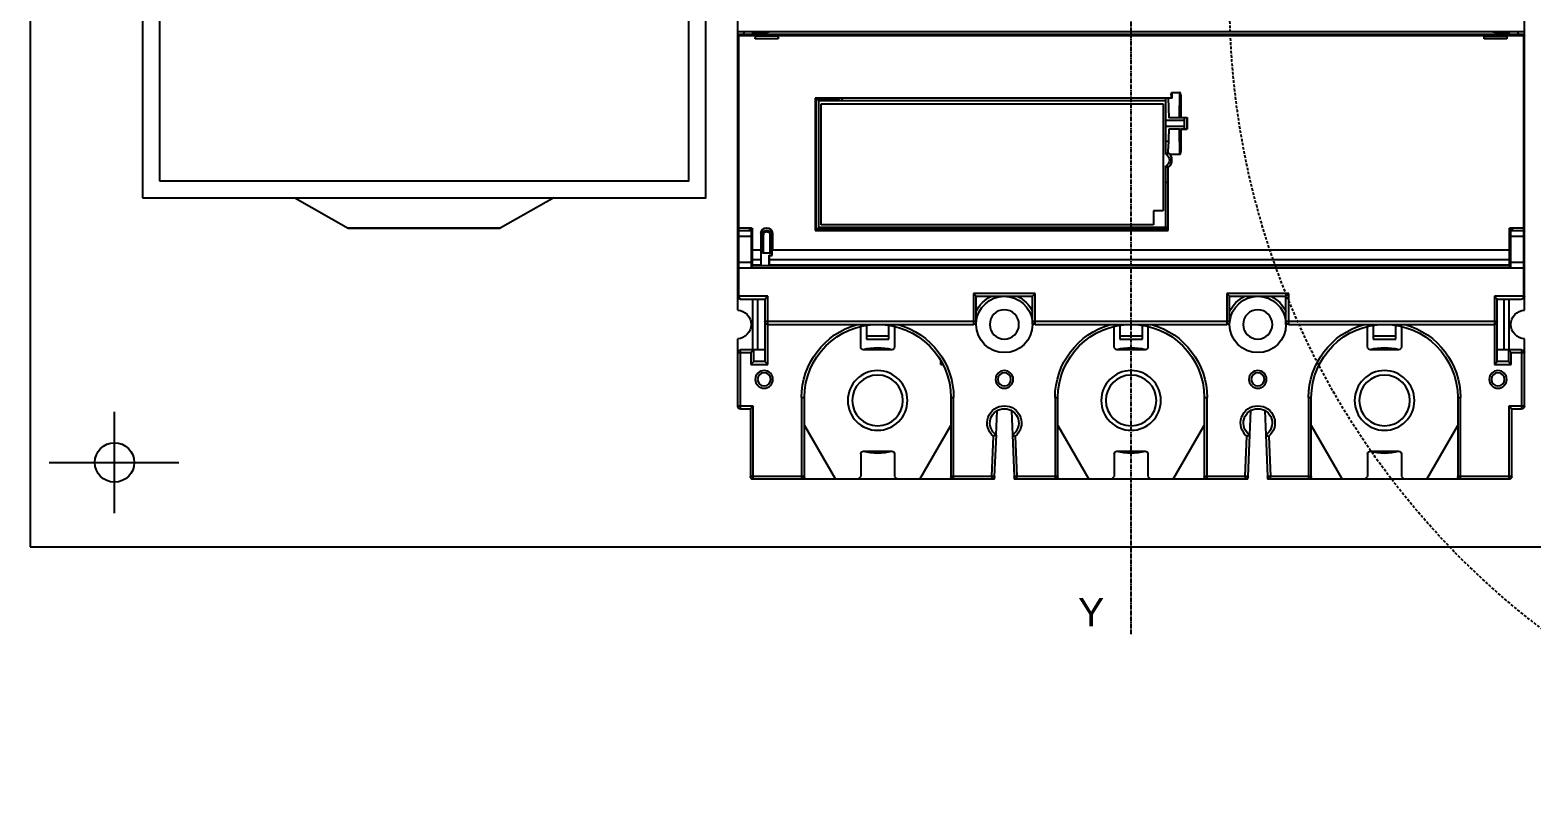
# Model space of a CAD drawing. Extents: x 0 to 702, y 0 to 413.
# Drawn here: x 39.3 to 305.9, y 46.6 to 181.4 of the extents above; entities that cross this region are included whole.
import ezdxf

# ---------------------------------------------------------------- set-up
doc = ezdxf.new("R2010")
doc.units = 0
doc.linetypes.add('AXES2', pattern=[1.125, 0.75, -0.125, 0.125, -0.125])
doc.linetypes.add('HIDDENX2', pattern=[0.75, 0.5, -0.25])
doc.layers.add('AXE', color=80, linetype='AXES2')

# ---------------------------------------------------------------- blocks, each defined once
blk = doc.blocks.new('sfgsf')
for p, q in [((-3589.9, -983.97), (-3589.9, -789.06)), ((-3450.2, -983.97), (-3450.2, -789.06)), ((-3589.9, -934.52), (-3450.2, -934.52)), ((-3589.9, -935.02), (-3457.36, -935.02)), ((-3586.78, -935.22), (-3589.9, -935.22)), ((-3589.7, -935.02), (-3589.7, -981.52)), ((-3588.9, -935.02), (-3588.72, -934.52)), ((-3587.2, -935.02), (-3587.2, -934.52)), ((-3585.3, -934.67), (-3587.2, -934.67)), ((-3586.78, -935.22), (-3586.78, -935.77)), ((-3586.76, -935.32), (-3586.78, -935.77)), ((-3586.78, -935.77), (-3582.73, -935.77)), ((-3582.75, -935.32), (-3586.76, -935.32)), ((-3586.75, -935.32), (-3586.75, -935.02)), ((-3586.2, -934.52), (-3586.2, -935.02)), ((-3585.3, -934.67), (-3585.3, -934.52)), ((-3582.75, -935.32), (-3582.75, -935.02)), ((-3582.73, -935.77), (-3582.75, -935.32)), ((-3582.73, -935.22), (-3582.73, -935.77)), ((-3457.38, -935.22), (-3582.73, -935.22)), ((-3457.38, -935.77), (-3457.38, -935.22)), ((-3457.36, -935.32), (-3457.38, -935.77)), ((-3457.38, -935.77), (-3453.33, -935.77)), ((-3457.36, -935.32), (-3453.35, -935.32)), ((-3457.35, -935.02), (-3450.2, -935.02)), ((-3457.35, -935.02), (-3457.35, -935.32)), ((-3454.8, -934.52), (-3454.8, -934.67)), ((-3452.9, -934.67), (-3454.8, -934.67)), ((-3453.9, -935.02), (-3453.9, -934.52)), ((-3453.35, -935.02), (-3453.35, -935.32)), ((-3453.33, -935.77), (-3453.35, -935.32)), ((-3450.2, -935.22), (-3453.33, -935.22)), ((-3453.33, -935.22), (-3453.33, -935.77)), ((-3452.9, -935.02), (-3452.9, -934.52)), ((-3451.38, -934.52), (-3451.2, -935.02)), ((-3450.4, -981.52), (-3450.4, -935.02)), ((-3528.89, -945.81), (-3528.86, -949.82)), ((-3528.89, -949.78), (-3528.89, -945.81)), ((-3527.35, -945.32), (-3528.69, -945.32)), ((-3528.66, -949.82), (-3528.69, -945.32)), ((-3527.35, -946.32), (-3527.35, -945.32)), ((-3527.35, -946.32), (-3463.95, -946.32)), ((-3527.15, -945.82), (-3527.15, -946.32)), ((-3526.65, -946.32), (-3526.73, -949.82)), ((-3526.25, -956.32), (-3526.25, -946.32)), ((-3468.95, -946.32), (-3468.53, -946.82)), ((-3467.88, -946.82), (-3468.3, -946.32)), ((-3468.05, -946.62), (-3464.05, -946.62)), ((-3464.05, -946.62), (-3464.05, -969.52)), ((-3463.95, -946.32), (-3463.95, -969.82)), ((-3526.25, -946.82), (-3464.55, -946.82)), ((-3465.05, -947.32), (-3525.75, -947.32)), ((-3525.75, -947.32), (-3525.75, -966.32)), ((-3465.05, -968.82), (-3465.05, -947.32)), ((-3464.55, -946.82), (-3464.55, -969.32)), ((-3528.89, -949.78), (-3529.99, -949.78)), ((-3529.99, -949.78), (-3529.95, -949.82)), ((-3529.99, -949.78), (-3529.99, -951.85)), ((-3529.99, -951.85), (-3529.95, -951.82)), ((-3529.99, -951.85), (-3528.89, -951.85)), ((-3529.95, -949.82), (-3526.73, -949.82)), ((-3529.95, -949.82), (-3529.95, -951.82)), ((-3528.86, -951.82), (-3529.95, -951.82)), ((-3529.55, -951.82), (-3529.55, -949.82)), ((-3529.55, -950.32), (-3526.25, -950.32)), ((-3526.25, -951.32), (-3529.55, -951.32)), ((-3528.89, -949.78), (-3528.86, -949.82)), ((-3528.86, -951.82), (-3528.89, -955.82)), ((-3528.89, -951.85), (-3528.86, -951.82)), ((-3528.89, -955.82), (-3528.89, -951.85)), ((-3528.69, -956.32), (-3528.66, -951.82)), ((-3528.66, -951.82), (-3526.73, -951.82)), ((-3526.73, -951.82), (-3526.65, -955.32)), ((-3526.68, -954.02), (-3526.25, -954.02)), ((-3528.69, -956.32), (-3526.93, -956.32)), ((-3527.15, -956.92), (-3527.2, -956.92)), ((-3527.15, -957.72), (-3527.15, -956.92)), ((-3526.65, -956.02), (-3526.65, -955.32)), ((-3527.19, -957.72), (-3527.15, -957.72)), ((-3526.65, -969.82), (-3526.65, -958.61)), ((-3526.25, -969.32), (-3526.25, -958.32)), ((-3526.25, -961.27), (-3526.65, -961.27)), ((-3525.75, -966.32), (-3524.05, -966.32)), ((-3524.05, -966.32), (-3524.05, -968.82)), ((-3589.9, -969.42), (-3587.25, -969.42)), ((-3587.5, -969.82), (-3589.7, -969.82)), ((-3587.8, -969.82), (-3587.8, -969.42)), ((-3587.6, -969.42), (-3587.6, -969.82)), ((-3587.5, -976.52), (-3587.5, -969.82)), ((-3587.3, -976.32), (-3587.3, -969.42)), ((-3587.25, -975.97), (-3587.25, -969.42)), ((-3526.65, -969.32), (-3464.55, -969.32)), ((-3526.65, -969.52), (-3464.05, -969.52)), ((-3463.95, -969.82), (-3526.65, -969.82)), ((-3524.05, -968.82), (-3465.05, -968.82)), ((-3466.55, -969.32), (-3466.55, -969.52)), ((-3456.3, -970.37), (-3456.36, -970.37)), ((-3456.36, -970.37), (-3456.36, -973.27)), ((-3456.3, -974.22), (-3456.3, -970.37)), ((-3455.9, -970.57), (-3456.1, -970.57)), ((-3456.1, -973.87), (-3456.1, -970.57)), ((-3455.9, -970.57), (-3455.9, -973.87)), ((-3454.6, -970.57), (-3454.8, -970.57)), ((-3454.8, -973.87), (-3454.8, -970.57)), ((-3454.6, -970.57), (-3454.6, -973.87)), ((-3454.35, -970.37), (-3454.4, -970.37)), ((-3454.4, -975.94), (-3454.4, -970.37)), ((-3454.35, -970.37), (-3454.35, -973.27)), ((-3452.85, -975.97), (-3452.85, -969.62)), ((-3452.8, -976.32), (-3452.8, -969.5)), ((-3452.65, -969.42), (-3450.2, -969.42)), ((-3450.4, -969.82), (-3452.6, -969.82)), ((-3452.6, -969.82), (-3452.6, -976.52)), ((-3452.5, -969.82), (-3452.5, -969.42)), ((-3452.3, -969.42), (-3452.3, -969.82)), ((-3587.3, -970.82), (-3589.9, -970.82)), ((-3456.36, -973.27), (-3587.25, -973.27)), ((-3456.34, -974.26), (-3456.34, -973.27)), ((-3454.36, -975.04), (-3454.36, -973.27)), ((-3452.85, -973.27), (-3454.35, -973.27)), ((-3450.2, -970.82), (-3452.8, -970.82)), ((-3589.9, -975.52), (-3587.3, -975.52)), ((-3587.25, -975.04), (-3455.84, -975.04)), ((-3587.25, -975.97), (-3455.81, -975.97)), ((-3456.34, -974.26), (-3456.3, -974.22)), ((-3455.84, -974.26), (-3456.34, -974.26)), ((-3455.8, -974.22), (-3456.3, -974.22)), ((-3456.1, -973.87), (-3454.6, -973.87)), ((-3455.84, -974.26), (-3455.8, -974.22)), ((-3455.84, -975.04), (-3455.84, -974.26)), ((-3455.8, -975.94), (-3455.81, -975.97)), ((-3455.8, -975.94), (-3455.8, -974.22)), ((-3454.4, -975.94), (-3454.39, -975.97)), ((-3454.39, -975.97), (-3452.85, -975.97)), ((-3454.36, -975.04), (-3452.85, -975.04)), ((-3452.8, -974.32), (-3452.85, -974.32)), ((-3452.8, -975.82), (-3452.85, -975.82)), ((-3452.8, -975.52), (-3450.2, -975.52)), ((-3589.7, -976.52), (-3450.4, -976.52)), ((-3452.8, -976.04), (-3587.3, -976.04)), ((-3548.05, -981.02), (-3537.05, -981.02)), ((-3548.05, -986.52), (-3548.05, -981.02)), ((-3537.05, -981.02), (-3537.05, -986.52)), ((-3503.05, -981.02), (-3492.05, -981.02)), ((-3503.05, -986.52), (-3503.05, -981.02)), ((-3492.05, -981.02), (-3492.05, -986.52)), ((-3589.9, -981.52), (-3584.55, -981.52)), ((-3585.05, -982.02), (-3589.4, -982.02)), ((-3587.2, -991.02), (-3587.2, -982.02)), ((-3586.3, -991.02), (-3586.3, -982.02)), ((-3585.05, -993.12), (-3585.05, -982.02)), ((-3584.55, -981.52), (-3584.55, -993.62)), ((-3537.55, -981.52), (-3547.55, -981.52)), ((-3547.55, -986.52), (-3547.55, -981.52)), ((-3537.55, -986.52), (-3537.55, -981.52)), ((-3492.55, -981.52), (-3502.55, -981.52)), ((-3502.55, -986.52), (-3502.55, -981.52)), ((-3492.55, -986.52), (-3492.55, -981.52)), ((-3455.55, -981.52), (-3450.2, -981.52)), ((-3455.55, -993.62), (-3455.55, -981.52)), ((-3450.7, -982.02), (-3455.05, -982.02)), ((-3455.05, -982.02), (-3455.05, -993.12)), ((-3453.8, -991.02), (-3453.8, -982.02)), ((-3452.9, -991.02), (-3452.9, -982.02)), ((-3585.05, -986.02), (-3547.55, -986.02)), ((-3548.05, -986.52), (-3584.55, -986.52)), ((-3537.55, -986.02), (-3502.55, -986.02)), ((-3503.05, -986.52), (-3537.05, -986.52)), ((-3492.55, -986.02), (-3455.05, -986.02)), ((-3455.55, -986.52), (-3492.05, -986.52)), ((-3589.9, -1001.02), (-3589.9, -989.06)), ((-3568.05, -986.91), (-3568.05, -990.52)), ((-3567.05, -989.12), (-3567.05, -986.72)), ((-3567.05, -988.62), (-3563.05, -988.62)), ((-3563.05, -989.12), (-3567.05, -989.12)), ((-3563.05, -986.72), (-3563.05, -989.12)), ((-3562.05, -990.52), (-3562.05, -986.91)), ((-3523.05, -986.91), (-3523.05, -990.52)), ((-3522.05, -989.12), (-3522.05, -986.72)), ((-3522.05, -988.62), (-3518.05, -988.62)), ((-3518.05, -989.12), (-3522.05, -989.12)), ((-3518.05, -986.72), (-3518.05, -989.12)), ((-3517.05, -990.52), (-3517.05, -986.91)), ((-3478.05, -986.91), (-3478.05, -990.52)), ((-3477.05, -989.12), (-3477.05, -986.72)), ((-3477.05, -988.62), (-3473.05, -988.62)), ((-3473.05, -989.12), (-3477.05, -989.12)), ((-3473.05, -986.71), (-3473.05, -989.12)), ((-3472.05, -990.52), (-3472.05, -986.91)), ((-3450.2, -1001.02), (-3450.2, -989.06)), ((-3587.55, -991.52), (-3589.9, -991.52)), ((-3589.4, -991.02), (-3585.05, -991.02)), ((-3589.4, -991.02), (-3589.4, -1001.52)), ((-3587.55, -993.62), (-3587.55, -991.52)), ((-3587.05, -991.02), (-3587.05, -993.12)), ((-3567.55, -991.02), (-3562.55, -991.02)), ((-3522.55, -991.02), (-3517.55, -991.02)), ((-3477.55, -991.02), (-3472.55, -991.02)), ((-3455.05, -991.02), (-3450.7, -991.02)), ((-3453.05, -993.12), (-3453.05, -991.02)), ((-3450.2, -991.52), (-3452.55, -991.52)), ((-3452.55, -991.52), (-3452.55, -993.62)), ((-3450.7, -1001.52), (-3450.7, -991.02)), ((-3584.55, -993.62), (-3587.55, -993.62)), ((-3587.05, -993.12), (-3585.05, -993.12)), ((-3486.3, -993.62), (-3486.57, -993.62)), ((-3486.3, -993.62), (-3486.3, -993.12)), ((-3452.55, -993.62), (-3455.55, -993.62)), ((-3455.05, -993.12), (-3453.05, -993.12)), ((-3578.05, -999.52), (-3578.55, -999.52)), ((-3578.55, -1014.02), (-3578.55, -999.52)), ((-3578.05, -999.52), (-3578.05, -1013.52)), ((-3551.55, -999.52), (-3552.05, -999.52)), ((-3552.05, -1013.52), (-3552.05, -999.52)), ((-3551.55, -999.52), (-3551.55, -1014.02)), ((-3533.05, -999.52), (-3533.55, -999.52)), ((-3533.55, -1014.02), (-3533.55, -999.52)), ((-3533.05, -999.52), (-3533.05, -1013.52)), ((-3506.55, -999.52), (-3507.05, -999.52)), ((-3507.05, -1013.52), (-3507.05, -999.52)), ((-3506.55, -999.52), (-3506.55, -1014.02)), ((-3488.05, -999.52), (-3488.55, -999.52)), ((-3488.55, -1014.02), (-3488.55, -999.52)), ((-3488.05, -999.52), (-3488.05, -1013.52)), ((-3461.55, -999.52), (-3462.05, -999.52)), ((-3462.05, -1013.52), (-3462.05, -999.52)), ((-3461.55, -999.52), (-3461.55, -1014.02)), ((-3589.9, -1001.02), (-3587.15, -1001.02)), ((-3587.65, -1001.52), (-3589.4, -1001.52)), ((-3587.65, -1013.52), (-3587.65, -1001.52)), ((-3587.15, -1001.02), (-3587.15, -1014.02)), ((-3543.82, -1001.83), (-3543.99, -1006.13)), ((-3542.11, -1001.52), (-3543.01, -1001.52)), ((-3541.12, -1006.13), (-3541.29, -1001.83)), ((-3498.82, -1001.83), (-3498.99, -1006.13)), ((-3497.11, -1001.52), (-3498.01, -1001.52)), ((-3496.12, -1006.13), (-3496.29, -1001.83)), ((-3452.95, -1001.02), (-3450.2, -1001.02)), ((-3452.95, -1014.02), (-3452.95, -1001.02)), ((-3450.7, -1001.52), (-3452.45, -1001.52)), ((-3452.45, -1001.52), (-3452.45, -1013.52)), ((-3572.55, -1014.02), (-3578.05, -1004.49)), ((-3552.05, -1004.49), (-3557.55, -1014.02)), ((-3527.55, -1014.02), (-3533.05, -1004.49)), ((-3507.05, -1004.49), (-3512.55, -1014.02)), ((-3482.55, -1014.02), (-3488.05, -1004.49)), ((-3462.05, -1004.49), (-3467.55, -1014.02)), ((-3544.49, -1006.38), (-3544.78, -1013.52)), ((-3543.98, -1006.13), (-3544.28, -1013.54)), ((-3540.82, -1013.54), (-3541.13, -1006.13)), ((-3540.32, -1013.52), (-3540.62, -1006.38)), ((-3499.49, -1006.38), (-3499.78, -1013.52)), ((-3498.98, -1006.13), (-3499.28, -1013.54)), ((-3495.82, -1013.54), (-3496.13, -1006.13)), ((-3495.32, -1013.52), (-3495.62, -1006.38)), ((-3568.05, -1009.52), (-3568.05, -1013.52)), ((-3562.55, -1009.02), (-3567.55, -1009.02)), ((-3562.05, -1009.52), (-3562.05, -1013.52)), ((-3523.05, -1009.52), (-3523.05, -1013.52)), ((-3517.55, -1009.02), (-3522.55, -1009.02)), ((-3517.05, -1009.52), (-3517.05, -1013.52)), ((-3478.05, -1009.52), (-3478.05, -1013.52)), ((-3472.55, -1009.02), (-3477.55, -1009.02)), ((-3472.05, -1009.52), (-3472.05, -1013.52)), ((-3587.65, -1013.52), (-3578.05, -1013.52)), ((-3587.15, -1014.02), (-3544.3, -1014.02)), ((-3568.05, -1013.52), (-3568.55, -1014.02)), ((-3561.55, -1014.02), (-3562.05, -1013.52)), ((-3552.05, -1013.52), (-3544.78, -1013.52)), ((-3544.78, -1013.52), (-3544.28, -1013.54)), ((-3544.78, -1014.02), (-3544.78, -1013.52)), ((-3544.28, -1013.54), (-3544.3, -1014.02)), ((-3540.82, -1013.54), (-3540.32, -1013.52)), ((-3540.8, -1014.02), (-3540.82, -1013.54)), ((-3540.8, -1014.02), (-3499.3, -1014.02)), ((-3540.32, -1013.52), (-3533.05, -1013.52)), ((-3540.32, -1013.52), (-3540.32, -1014.02)), ((-3523.05, -1013.52), (-3523.55, -1014.02)), ((-3516.55, -1014.02), (-3517.05, -1013.52)), ((-3507.05, -1013.52), (-3499.78, -1013.52)), ((-3499.78, -1013.52), (-3499.28, -1013.54)), ((-3499.78, -1014.02), (-3499.78, -1013.52)), ((-3499.28, -1013.54), (-3499.3, -1014.02)), ((-3495.82, -1013.54), (-3495.32, -1013.52)), ((-3495.8, -1014.02), (-3495.82, -1013.54)), ((-3495.8, -1014.02), (-3452.95, -1014.02)), ((-3495.32, -1013.52), (-3488.05, -1013.52)), ((-3495.32, -1013.52), (-3495.32, -1014.02)), ((-3478.05, -1013.52), (-3478.55, -1014.02)), ((-3471.55, -1014.02), (-3472.05, -1013.52)), ((-3462.05, -1013.52), (-3452.45, -1013.52))]:
    blk.add_line(p, q)
for centre, radius in [((-3542.55, -986.52), 2.6), ((-3497.55, -986.52), 2.6), ((-3585.2, -996.27), 1.57), ((-3542.55, -996.27), 1.57), ((-3497.55, -996.27), 1.57), ((-3454.9, -996.27), 1.57), ((-3585.2, -996.27), 1.17), ((-3565.05, -1000.02), 5.3), ((-3565.05, -1000.02), 4.5), ((-3542.55, -996.27), 1.17), ((-3520.05, -1000.02), 5.3), ((-3520.05, -1000.02), 4.5), ((-3497.55, -996.27), 1.17), ((-3475.05, -1000.02), 5.3), ((-3475.05, -1000.02), 4.5), ((-3454.9, -996.27), 1.17)]:
    blk.add_circle(centre, radius)
for centre, radius, start, end in [((-3589.7, -935.22), 0.2, 90, 180), ((-3585.3, -927.77), 6.9, 270, 280.543), ((-3454.8, -927.77), 6.9, 259.4576, 270), ((-3450.4, -935.22), 0.2, 0, 90), ((-3525.55, -957.32), 1.7, 130.3202, 229.6798), ((-3525.72, -957.32), 1.13, 118.0725, 241.9275), ((-3529.05, -957.32), 2.8, 18.8392, 30.7196), ((-3529.05, -957.32), 2.75, 18.8996, 28.3926), ((-3529.05, -957.32), 2.8, 329.2799, 341.1608), ((-3529.05, -957.32), 2.75, 331.6074, 341.7246), ((-3589.7, -970.02), 0.2, 90, 179.9999), ((-3587.5, -970.02), 0.2, 0, 90), ((-3455.35, -970.37), 1.01, 0, 180), ((-3455.35, -970.37), 0.95, 0, 180), ((-3455.35, -970.57), 0.75, 0, 180), ((-3455.35, -970.57), 0.55, 359.9924, 180.0077), ((-3452.65, -969.62), 0.2, 90, 180), ((-3452.6, -970.02), 0.2, 90, 179.9999), ((-3450.4, -970.02), 0.2, 0, 90), ((-3589.7, -976.32), 0.2, 180, 270), ((-3587.5, -976.32), 0.2, 270, 359.9999), ((-3452.6, -976.32), 0.2, 180, 270), ((-3450.4, -976.32), 0.2, 270, 359.9999), ((-3589.4, -981.52), 0.5, 180, 270), ((-3590.05, -986.52), 2.55, 273.3723, 86.6277), ((-3542.55, -986.52), 5.5, 114.6196, 155.38), ((-3542.55, -986.52), 5, 5.2701, 174.3032), ((-3542.55, -986.52), 5.5, 24.62, 65.381), ((-3497.55, -986.52), 5.5, 114.6196, 155.38), ((-3497.55, -986.52), 5, 5.2701, 174.3032), ((-3497.55, -986.52), 5.5, 24.62, 65.381), ((-3450.05, -986.52), 2.55, 93.3723, 266.6277), ((-3450.7, -981.52), 0.5, 270, 0), ((-3584.55, -986.02), 0.5, 180, 270), ((-3565.05, -999.52), 13.5, 105.6411, 180), ((-3565.05, -999.52), 13, 0, 180), ((-3565.05, -999.52), 13.5, 0, 74.359), ((-3548.05, -986.02), 0.5, 270, 0), ((-3542.55, -986.52), 5, 180, 0), ((-3537.05, -986.02), 0.5, 180, 270), ((-3520.05, -999.52), 13.5, 105.6411, 180), ((-3520.05, -999.52), 13, 0, 180), ((-3520.05, -999.52), 13.5, 0, 74.359), ((-3503.05, -986.02), 0.5, 270, 0), ((-3497.55, -986.52), 5, 180, 0), ((-3492.05, -986.02), 0.5, 180, 270), ((-3475.05, -999.52), 13.5, 105.642, 180), ((-3475.05, -999.52), 13, 0, 180), ((-3475.05, -999.52), 13.5, 0, 74.359), ((-3455.55, -986.02), 0.5, 270, 0), ((-3589.4, -991.52), 0.5, 90, 180), ((-3567.55, -990.52), 0.5, 180, 270), ((-3565.05, -1000.02), 9.4, 74.4753, 105.5228), ((-3562.55, -990.52), 0.5, 270, 0), ((-3522.55, -990.52), 0.5, 180, 270), ((-3520.05, -1000.02), 9.4, 74.4753, 105.5228), ((-3517.55, -990.52), 0.5, 270, 0), ((-3477.55, -990.52), 0.5, 180, 270), ((-3475.05, -1000.02), 9.4, 74.4753, 105.5228), ((-3472.55, -990.52), 0.5, 270, 0), ((-3450.7, -991.52), 0.5, 0, 90), ((-3589.4, -1001.02), 0.5, 180, 270), ((-3542.55, -1004.02), 3.05, 309.3874, 230.6124), ((-3542.55, -1004.02), 2.55, 303.9745, 236.0255), ((-3497.55, -1004.02), 3.05, 309.3874, 230.6124), ((-3497.55, -1004.02), 2.55, 303.9745, 236.0255), ((-3450.7, -1001.02), 0.5, 270, 0), ((-3567.55, -1009.52), 0.5, 90, 180), ((-3565.05, -1000.02), 9.4, 254.4753, 285.5228), ((-3562.55, -1009.52), 0.5, 0, 90), ((-3522.55, -1009.52), 0.5, 90, 180), ((-3520.05, -1000.02), 9.4, 254.4753, 285.5228), ((-3517.55, -1009.52), 0.5, 0, 90), ((-3477.55, -1009.52), 0.5, 90, 180), ((-3475.05, -1000.02), 9.4, 254.4753, 285.5228), ((-3472.55, -1009.52), 0.5, 0, 90), ((-3587.15, -1013.52), 0.5, 180, 270), ((-3578.55, -1013.52), 0.5, 270, 0), ((-3551.55, -1013.52), 0.5, 180, 270), ((-3544.78, -1013.52), 0.5, 270, 357.6399), ((-3540.32, -1013.52), 0.5, 182.3601, 270), ((-3533.55, -1013.52), 0.5, 270, 0), ((-3506.55, -1013.52), 0.5, 180, 270), ((-3499.78, -1013.52), 0.5, 270, 357.6399), ((-3495.32, -1013.52), 0.5, 182.3601, 270), ((-3488.55, -1013.52), 0.5, 270, 0), ((-3461.55, -1013.52), 0.5, 180, 270), ((-3452.95, -1013.52), 0.5, 270, 0)]:
    blk.add_arc(centre, radius, start, end)
for points, knots in [([(-3587.06, -934.52), (-3587.09, -934.55), (-3587.13, -934.6), (-3587.2, -934.65), (-3587.2, -934.67)], [0, 0, 0, 0, 0.1386133, 0.2052412, 0.2052412, 0.2052412, 0.2052412]), ([(-3586.78, -935.22), (-3586.78, -935.19), (-3586.78, -935.12), (-3586.76, -935.07), (-3586.78, -935.02), (-3586.77, -935.02)], [0, 0, 0, 0, 0.1003263, 0.1730067, 0.2000689, 0.2000689, 0.2000689, 0.2000689]), ([(-3582.73, -935.02), (-3582.72, -935.02), (-3582.74, -935.07), (-3582.72, -935.12), (-3582.73, -935.19), (-3582.73, -935.22)], [0, 0, 0, 0, 0.0270421, 0.0997079, 0.2000689, 0.2000689, 0.2000689, 0.2000689]), ([(-3457.38, -935.22), (-3457.38, -935.19), (-3457.38, -935.12), (-3457.36, -935.07), (-3457.38, -935.02), (-3457.37, -935.02)], [0, 0, 0, 0, 0.1003263, 0.1730067, 0.2000689, 0.2000689, 0.2000689, 0.2000689]), ([(-3453.33, -935.02), (-3453.32, -935.02), (-3453.34, -935.07), (-3453.32, -935.12), (-3453.33, -935.19), (-3453.33, -935.22)], [0, 0, 0, 0, 0.0270421, 0.0997079, 0.2000689, 0.2000689, 0.2000689, 0.2000689]), ([(-3452.9, -934.67), (-3452.9, -934.65), (-3452.97, -934.6), (-3453.01, -934.55), (-3453.04, -934.52)], [0, 0, 0, 0, 0.0656525, 0.2041287, 0.2041287, 0.2041287, 0.2041287]), ([(-3528.89, -945.81), (-3528.89, -945.78), (-3528.88, -945.71), (-3528.87, -945.61), (-3528.85, -945.53), (-3528.83, -945.45), (-3528.79, -945.39), (-3528.76, -945.33), (-3528.71, -945.32), (-3528.69, -945.32)], [0, 0, 0, 0, 0.1107687, 0.2076666, 0.2922482, 0.3663543, 0.4386913, 0.5067602, 0.5691088, 0.5691088, 0.5691088, 0.5691088]), ([(-3527.15, -945.82), (-3527.15, -945.8), (-3527.15, -945.75), (-3527.16, -945.68), (-3527.17, -945.61), (-3527.18, -945.56), (-3527.2, -945.51), (-3527.21, -945.46), (-3527.23, -945.42), (-3527.25, -945.38), (-3527.28, -945.36), (-3527.3, -945.34), (-3527.33, -945.32), (-3527.34, -945.32), (-3527.35, -945.32)], [0, 0, 0, 0, 0.0769802, 0.1470899, 0.210986, 0.26927, 0.3224459, 0.3709329, 0.4150644, 0.4550367, 0.4906923, 0.522255, 0.5506057, 0.5776914, 0.5776914, 0.5776914, 0.5776914]), ([(-3528.86, -949.82), (-3528.85, -949.82), (-3528.81, -949.81), (-3528.75, -949.82), (-3528.69, -949.82), (-3528.66, -949.82)], [0, 0, 0, 0, 0.0304845, 0.1041095, 0.200676, 0.200676, 0.200676, 0.200676]), ([(-3528.66, -951.82), (-3528.69, -951.82), (-3528.75, -951.82), (-3528.81, -951.83), (-3528.85, -951.82), (-3528.86, -951.82)], [0, 0, 0, 0, 0.0982057, 0.1704573, 0.2006761, 0.2006761, 0.2006761, 0.2006761]), ([(-3528.69, -956.32), (-3528.71, -956.32), (-3528.76, -956.3), (-3528.79, -956.25), (-3528.83, -956.18), (-3528.85, -956.11), (-3528.87, -956.03), (-3528.88, -955.93), (-3528.89, -955.86), (-3528.89, -955.82)], [0, 0, 0, 0, 0.0622281, 0.1301291, 0.2023722, 0.2763732, 0.3609325, 0.4579636, 0.5691141, 0.5691141, 0.5691141, 0.5691141]), ([(-3455.82, -975.96), (-3455.84, -975.98), (-3455.81, -975.78), (-3455.85, -975.66), (-3455.84, -975.35), (-3455.84, -975.15), (-3455.84, -975.04)], [0, 0, 0, 0, 0.0998722, 0.3047922, 0.589855, 0.9198382, 0.9198382, 0.9198382, 0.9198382]), ([(-3454.39, -975.96), (-3454.36, -975.98), (-3454.4, -975.78), (-3454.36, -975.66), (-3454.37, -975.35), (-3454.36, -975.15), (-3454.36, -975.04)], [0, 0, 0, 0, 0.0998177, 0.3056451, 0.5915145, 0.9199738, 0.9199738, 0.9199738, 0.9199738]), ([(-3548.05, -981.02), (-3548, -981.07), (-3547.9, -981.17), (-3547.76, -981.31), (-3547.66, -981.41), (-3547.59, -981.48), (-3547.56, -981.51), (-3547.55, -981.52)], [0, 0, 0, 0, 0.2256783, 0.4225415, 0.5745005, 0.6724222, 0.7071069, 0.7071069, 0.7071069, 0.7071069]), ([(-3537.05, -981.02), (-3537.11, -981.07), (-3537.21, -981.17), (-3537.34, -981.31), (-3537.45, -981.41), (-3537.51, -981.48), (-3537.54, -981.51), (-3537.55, -981.52)], [0, 0, 0, 0, 0.2256783, 0.4225415, 0.5745005, 0.6724222, 0.7071069, 0.7071069, 0.7071069, 0.7071069]), ([(-3503.05, -981.02), (-3503, -981.07), (-3502.9, -981.17), (-3502.76, -981.31), (-3502.66, -981.41), (-3502.59, -981.48), (-3502.56, -981.51), (-3502.55, -981.52)], [0, 0, 0, 0, 0.2256783, 0.4225415, 0.5745005, 0.6724222, 0.7071069, 0.7071069, 0.7071069, 0.7071069]), ([(-3492.05, -981.02), (-3492.11, -981.07), (-3492.21, -981.17), (-3492.34, -981.31), (-3492.45, -981.41), (-3492.51, -981.48), (-3492.54, -981.51), (-3492.55, -981.52)], [0, 0, 0, 0, 0.2256783, 0.4225415, 0.5745005, 0.6724222, 0.7071069, 0.7071069, 0.7071069, 0.7071069]), ([(-3589.7, -981.52), (-3589.7, -981.58), (-3589.69, -981.7), (-3589.63, -981.86), (-3589.57, -981.95), (-3589.53, -981.97)], [0, 0, 0, 0, 0.1921401, 0.3578052, 0.5012104, 0.5012104, 0.5012104, 0.5012104]), ([(-3584.55, -981.52), (-3584.61, -981.57), (-3584.71, -981.67), (-3584.84, -981.81), (-3584.95, -981.91), (-3585.01, -981.98), (-3585.04, -982.01), (-3585.05, -982.02)], [0, 0, 0, 0, 0.2256783, 0.4225415, 0.5745005, 0.6724222, 0.7071069, 0.7071069, 0.7071069, 0.7071069]), ([(-3455.55, -981.52), (-3455.5, -981.57), (-3455.4, -981.67), (-3455.26, -981.81), (-3455.16, -981.91), (-3455.09, -981.98), (-3455.06, -982.01), (-3455.05, -982.02)], [0, 0, 0, 0, 0.2256783, 0.4225415, 0.5745005, 0.6724222, 0.7071069, 0.7071069, 0.7071069, 0.7071069]), ([(-3450.58, -981.98), (-3450.58, -981.98), (-3450.6, -981.99), (-3450.64, -982.01), (-3450.69, -982.02), (-3450.7, -982.02)], [0, 0, 0, 0, 0.0016788, 0.0777774, 0.1281844, 0.1281844, 0.1281844, 0.1281844]), ([(-3450.4, -981.52), (-3450.4, -981.54), (-3450.4, -981.6), (-3450.42, -981.69), (-3450.45, -981.81), (-3450.51, -981.91), (-3450.56, -981.96), (-3450.58, -981.98)], [0, 0, 0, 0, 0.0541167, 0.1765359, 0.2981953, 0.4120871, 0.5085085, 0.5085085, 0.5085085, 0.5085085]), ([(-3587.05, -991.02), (-3587.06, -991.03), (-3587.09, -991.06), (-3587.16, -991.13), (-3587.26, -991.23), (-3587.4, -991.37), (-3587.5, -991.47), (-3587.55, -991.52)], [0, 0, 0, 0, 0.034719, 0.1326925, 0.2846727, 0.4815075, 0.7071068, 0.7071068, 0.7071068, 0.7071068]), ([(-3453.05, -991.02), (-3453.04, -991.03), (-3453.01, -991.06), (-3452.95, -991.13), (-3452.84, -991.23), (-3452.71, -991.37), (-3452.61, -991.47), (-3452.55, -991.52)], [0, 0, 0, 0, 0.034719, 0.1326925, 0.2846727, 0.4815075, 0.7071069, 0.7071069, 0.7071069, 0.7071069]), ([(-3587.05, -993.12), (-3587.06, -993.13), (-3587.09, -993.16), (-3587.16, -993.23), (-3587.26, -993.33), (-3587.4, -993.47), (-3587.5, -993.57), (-3587.55, -993.62)], [0, 0, 0, 0, 0.034719, 0.1326925, 0.2846727, 0.4815075, 0.7071068, 0.7071068, 0.7071068, 0.7071068]), ([(-3585.05, -993.12), (-3585.04, -993.13), (-3585.01, -993.16), (-3584.95, -993.23), (-3584.84, -993.33), (-3584.71, -993.47), (-3584.61, -993.57), (-3584.55, -993.62)], [0, 0, 0, 0, 0.034719, 0.1326925, 0.2846727, 0.4815075, 0.7071069, 0.7071069, 0.7071069, 0.7071069]), ([(-3455.55, -993.62), (-3455.5, -993.57), (-3455.4, -993.47), (-3455.26, -993.33), (-3455.16, -993.23), (-3455.09, -993.16), (-3455.06, -993.13), (-3455.05, -993.12)], [0, 0, 0, 0, 0.2256783, 0.4225415, 0.5745005, 0.6724222, 0.7071069, 0.7071069, 0.7071069, 0.7071069]), ([(-3453.05, -993.12), (-3453.04, -993.13), (-3453.01, -993.16), (-3452.95, -993.23), (-3452.84, -993.33), (-3452.71, -993.47), (-3452.61, -993.57), (-3452.55, -993.62)], [0, 0, 0, 0, 0.034719, 0.1326925, 0.2846727, 0.4815075, 0.7071069, 0.7071069, 0.7071069, 0.7071069]), ([(-3587.65, -1001.52), (-3587.64, -1001.51), (-3587.61, -1001.48), (-3587.55, -1001.41), (-3587.44, -1001.31), (-3587.31, -1001.17), (-3587.21, -1001.07), (-3587.15, -1001.02)], [0, 0, 0, 0, 0.034719, 0.1326925, 0.2846727, 0.4815075, 0.7071068, 0.7071068, 0.7071068, 0.7071068]), ([(-3452.45, -1001.52), (-3452.46, -1001.51), (-3452.49, -1001.48), (-3452.56, -1001.41), (-3452.66, -1001.31), (-3452.8, -1001.17), (-3452.9, -1001.07), (-3452.95, -1001.02)], [0, 0, 0, 0, 0.034719, 0.1326925, 0.2846727, 0.4815075, 0.7071068, 0.7071068, 0.7071068, 0.7071068]), ([(-3543.98, -1006.13), (-3543.99, -1006.14), (-3544.04, -1006.16), (-3544.14, -1006.21), (-3544.3, -1006.29), (-3544.42, -1006.35), (-3544.49, -1006.38)], [0, 0, 0, 0, 0.0386149, 0.1553346, 0.3393763, 0.5651691, 0.5651691, 0.5651691, 0.5651691]), ([(-3541.13, -1006.13), (-3541.12, -1006.14), (-3541.07, -1006.16), (-3540.97, -1006.21), (-3540.81, -1006.29), (-3540.69, -1006.35), (-3540.62, -1006.38)], [0, 0, 0, 0, 0.0384697, 0.154798, 0.3387137, 0.5650938, 0.5650938, 0.5650938, 0.5650938]), ([(-3498.98, -1006.13), (-3498.99, -1006.14), (-3499.04, -1006.16), (-3499.14, -1006.21), (-3499.3, -1006.29), (-3499.42, -1006.35), (-3499.49, -1006.38)], [0, 0, 0, 0, 0.0386149, 0.1553346, 0.3393763, 0.5651691, 0.5651691, 0.5651691, 0.5651691]), ([(-3496.13, -1006.13), (-3496.12, -1006.14), (-3496.07, -1006.16), (-3495.97, -1006.21), (-3495.81, -1006.29), (-3495.69, -1006.35), (-3495.62, -1006.38)], [0, 0, 0, 0, 0.0384697, 0.154798, 0.3387137, 0.5650938, 0.5650938, 0.5650938, 0.5650938])]:
    blk.add_open_spline(points, degree=3, knots=knots)
blk.add_open_spline([(-3589.53, -981.97), (-3589.49, -982), (-3589.45, -982.02), (-3589.4, -982.02)], degree=3)
at = {"layer": 'AXE'}
blk.add_line((-3520.05, -1041.5), (-3520.05, -748.26), dxfattribs=at)
at = {"layer": 'AXE', "insert": (-3515.29, -1035.11), "char_height": 5, "width": 5, "attachment_point": 1}
blk.add_mtext('{\\fArial|b0|i0|c0|p34;Y}', dxfattribs=at)
blk = doc.blocks.new('etuhgfjhfg')
for points in [[(73656.75, -37390.5), (73666.24, -37385.08), (73693.22, -37385.08)], [(73702.72, -37390.5), (73693.22, -37385.08), (73666.24, -37385.08)], [(73656.75, -37546.51), (73666.24, -37551.92), (73693.22, -37551.92)], [(73702.72, -37546.51), (73693.22, -37551.92), (73666.24, -37551.92)]]:
    blk.add_lwpolyline(points)
at = {"color": 7}
for points in [[(73629.73, -37546.51), (73729.73, -37546.51), (73729.73, -37390.5), (73629.73, -37390.5)], [(73632.73, -37543.51), (73726.73, -37543.51), (73726.73, -37393.5), (73632.73, -37393.5)]]:
    blk.add_lwpolyline(points, close=True, dxfattribs=at)
for centre in [(73701.83, -37406.98), (73716.28, -37406.98)]:
    blk.add_circle(centre, 4.82, dxfattribs=at)
blk = doc.blocks.new('fdfhdfjhdfjdfj')
at = {"color": 6}
for p, q in [((73934.81, -37603.99), (73934.81, -37585.99)), ((73923.22, -37594.99), (73946.22, -37594.99))]:
    blk.add_line(p, q, dxfattribs=at)
at = {"color": 7}
blk.add_lwpolyline([(73919.81, -37609.99), (74529.81, -37609.99), (74529.81, -37324.99), (73919.81, -37324.99)], close=True, dxfattribs=at)
at = {"color": 4, "linetype": 'HIDDENX2'}
blk.add_circle((74272.81, -37512.99), 140, dxfattribs=at)
at = {"color": 7}
blk.add_circle((73934.81, -37594.99), 3.5, dxfattribs=at)
at = {"color": 7, "xscale": -1}
blk.add_blockref('sfgsf', (70595.25, -36583.97), dxfattribs=at)
blk.add_blockref('etuhgfjhfg', (310.07, -1.49))

msp = doc.modelspace()

# ---------------------------------------------------------------- block references
msp.add_blockref('fdfhdfjhdfjdfj', (-73880.54, 37699.59))

doc.saveas('drawing.dxf')
